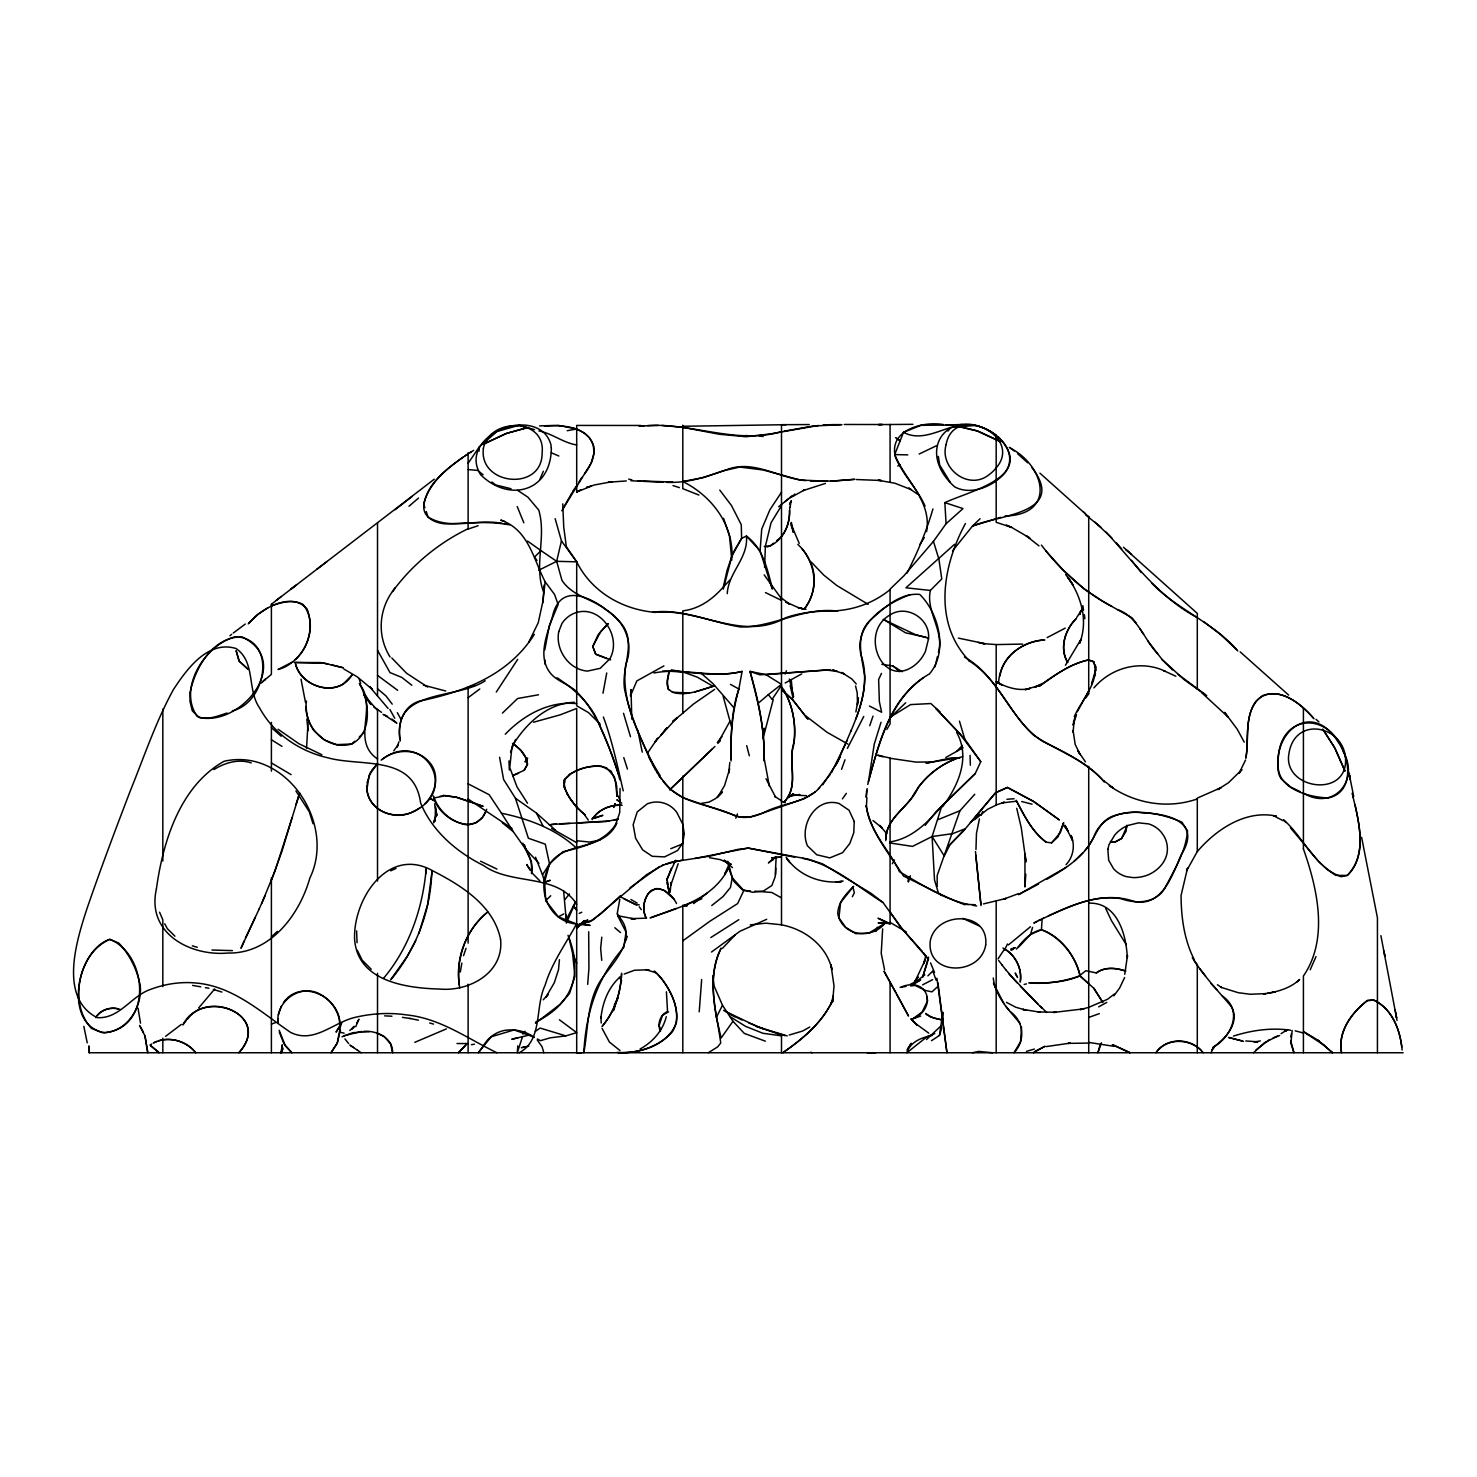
<?xml version="1.0" encoding="UTF-8"?>
<svg xmlns="http://www.w3.org/2000/svg" width="1477" height="1477" viewBox="0 0 1477 1477"><rect width="100%" height="100%" fill="white"/><g stroke="black" fill="none" stroke-linecap="round" stroke-linejoin="round"><path stroke-width="1.5" d="M937.175 886.366L937.193 875.455L959.939 810.744L974.765 794.257M975.965 849.515L976.463 833.471L979.436 818.886M631.768 719.096L631.048 689.537L630.457 695.889L636.827 680.934L663.912 665.905M775.702 874.55L775.776 868.051M764.126 760.489C764.864 730.026 758.55 700.246 750.002 671.407L765.917 674.638L830.683 669.764M543.056 602.561L544.071 585.095M543.351 591.335C533.677 564.897 546.712 537.074 538.754 510.082L527.861 497.121L517.652 490.382M588.677 931.729L588.935 968.229L587.68 984.365M764.588 567.279L765.381 546.213L771.086 522.692L781.499 505.669M566.393 923.088L566.559 919.008M699.212 1011.782L701.667 979.546M531.646 873.258C533.345 863.14 528.563 853.595 523.818 844.973M559.432 959.699L558.509 969.706L554.318 982.703L545.788 997.363L548.115 994.409L543.204 999.8M1020.33 981.559C1022.195 968.173 1014.994 954.234 1002.975 948.031M667.512 1010.988L666.422 991.787M866.224 797.358L867.147 788.607M614.34 1008.939L614.543 1004.434L617.811 998.563M435.143 821.323L435.457 806.682L436.878 815.544L434.607 803.839M763.775 760.673C765.474 730.118 757.553 700.56 750.002 671.407L759.843 674.823L827.951 669.856M946.074 523.707L944.855 502.623L963.022 508.586L946.074 523.707L933.446 541.376L938.892 559.118L941.772 578.929L930.362 590.449C925.654 611.792 944.56 631.048 938.43 652.428M866.279 797.008L866.63 790.398M866.408 806.811L866.907 797.635M653.979 672.995C683.076 667.198 713.096 678.885 742.1 671.426L738.869 689.002C732.334 711.785 730.247 735.749 731.078 759.381M616.998 796.232L615.374 780.761L611.127 771.16L601.471 766.249C588.068 765.584 572.688 769.166 564.122 780.207C563.66 794.22 574.793 805.87 584.67 814.418M1025.795 874.255L1024.946 887.012L1024.964 853.651L1026.017 861.811L1021.309 827.969L1016.73 808.307M1018.281 947.514L1030.577 934.406L1041.433 929.753L1042.079 919.691M479.046 451.113L479.342 446.829L497.047 431.506L519.184 425.228L534.526 429.659M1095.768 670.872L1095.842 669.764M517.799 1045.845L517.319 1052.75L522.415 1036.928M772.194 589.138L760.101 550.792L761.726 529.098L769.942 509.694L781.499 492.247M564.417 782.976L565.063 779.228M307.991 722.899L306.533 748.433M1020.201 982.039C1022.435 969.041 1015.844 955.619 1004.6 948.936M1245.979 757.572C1249.32 736.765 1242.822 709.865 1262.466 695.667C1282.645 688.134 1300.849 704.289 1313.496 718.21M1073.114 732.426L1074.056 721.053L1073.114 725.133L1076.511 714.739M431.819 870.987C430.841 910.404 416.385 948.825 391.294 979.214M306.477 701.04C302.176 725.89 326.417 751.313 351.655 744.02C372.795 733.312 369.656 701.353 359.354 683.519M613.453 1010.803L617.626 997.344M621.614 973.195C620.802 992.027 614.949 1011.117 602.745 1025.74M564.565 781.425L564.048 786.927C568.811 797.488 575.458 807.808 585.058 814.676M670.133 892.274L671.056 882.434L670.706 885.517L678.183 863.694M728.77 773.228L729.804 762.446M340.449 1029.857L337.347 1042.854L331.014 1052.75L337.181 1043.334L340.929 1024.207L336.054 1032.128L341.722 1023.026M601.785 937.138L600.659 948.419L601.73 960.364M431.893 872.778L427.628 904.607L418.914 933.316M485.213 680.768C456.024 700.19 390.907 687.931 400.322 740.974M504.728 521.455L500.758 520.107C528.748 529.689 533.289 559.081 545.179 581.846L542.724 602.21L538.237 622.74L528.858 641.978M566.393 921.833L563.623 890.834M763.111 736.949L764.181 728.235M790.158 507.202L790.767 502.623M1126.84 825.274L1126.083 831.274L1121.578 838.493L1114.84 842.112L1111.646 842.001M277.898 1022.121C276.384 1001.148 299.609 984.162 318.847 993.523A38.328 38.328 0 0 1 339.23 1019.056L339.821 1024.835M931.507 1040.676L939.446 1035.469L942.88 1012.317L942.917 1022.139M1245.868 758.236C1249.21 739.497 1244.317 718.376 1255.579 701.667C1274.005 682.06 1301.108 702.886 1313.995 718.782M882.655 928.848L881.215 953.385L884.594 969.891M531.572 873.627L531.443 861.977L522.84 843.182M602.985 693.248L606.733 672.977M460.326 972.032L461.839 963.096M869.215 776.81L874.236 744.186L881.03 722.308M885.757 840.542C885.351 816.855 909.924 807.254 918.159 787.555C928.904 772.656 944.966 761.652 962.579 756.63M1292.172 1030.466L1290.898 1043.353L1293.963 1052.75L1290.676 1040.62M855.885 711.932L858.377 697.864L857.472 704.677L857.214 692.842L855.571 685.974M1126.988 826.252L1121.578 838.493L1114.84 842.112L1110.409 841.465M907.986 881.289L908.724 877.116M617.109 914.263L619.805 899.364M1124.754 974.285L1127.486 955.527L1127.283 957.908C1126.453 934.941 1117.387 902.004 1088.715 903.167M1290.824 1036.946L1291.433 1033.642M728.124 862.365L732.241 877.781L730.45 887.511L723.047 896.539L711.748 905.53M867.774 784.453C878.612 743.688 889.745 696.221 929.458 673.918C948.474 651.745 938.984 613.14 919.728 594.419C899.696 592.462 883.209 608.782 869.399 620.968C854.592 636.421 862.143 657.8 864.71 676.244C865.024 695.445 858.211 713.705 850.9 731.17M885.849 839.158C886.089 820.51 902.835 810.578 912.343 796.805C922.146 779.081 938.264 765.381 957.151 758.144M377.521 759.012C350.437 740.42 378.001 707.815 359.926 684.553M998.563 683.112C999.578 658.89 1021.327 640.575 1044.83 640.003M723.287 589.101L731.983 555.924L741.62 538.348L741.269 524.723L731.521 505.596L719.779 490.106M668.896 671.98L667.179 680.399L668.213 689.076L669.653 690.147M727.256 593.625C728.272 572.614 748.691 557.734 746.402 536.059L741.62 538.348L733.054 552.749L727.035 570.51L723.342 587.015C712.726 599.164 699.267 608.967 682.799 610.85L682.799 713.206L672.681 721.514L677.02 717.73L655.197 741.62L657.763 738.168L647.812 752.605M965.404 523.56C942.455 566.042 932.522 623.202 969.817 661.382M928.479 957.225L922.663 977.128M366.998 783.124L370.745 771.677M657.043 772.416C641.11 738.906 620.118 702.904 625.805 664.484C634.095 643.917 624.993 621.115 606.253 610.001C591.963 598.462 572.522 596.56 561.925 580.258L556.663 561.315L561.445 540.914L555.149 518.685M1080.666 610.703L1079.761 614.543L1082.013 608.616M934.996 666.81L937.452 656.545M868.218 781.813C879.11 743.836 889.283 701.741 923.494 677.666M1095.14 674.527L1095.454 673.327M941.569 895.597L938.357 892.791L934.516 880.034L932.098 836.536L941.791 806.091L975.226 773.579L980.765 761.689L959.478 733.367L936.012 708.665M925.784 955.804L923.697 963.632L925.267 959.847M278.285 1014.976L281.221 1006.299M1000.003 675.912C1002.975 654.736 1023.801 641.775 1043.741 639.984M616.666 823.354C603.336 853.614 556.201 839.047 546.785 871.098C537.517 893.788 551.013 921.98 576.695 924.011L558.361 916.866L545.715 900.656L544.644 881.658L549.518 863.842L545.29 844.161L528.378 838.234L515.436 798.245L503.583 779.468L499.595 757.258M1030.577 934.406L1032.534 927.39M729.656 768.797L724.561 785.561L717.453 797.525L722.493 791.986L715.496 798.651L709.052 802.103L701.187 803.396M1092.186 682.669L1092.518 681.525M292.151 817.501L275.073 870.913L261.669 903.499M763.074 738.352L773.21 699.673M932.947 508.937C926.467 531.092 917.475 552.62 906.97 573.131M908.466 882.027L910.349 875.769M939.446 1035.469L941.754 1027.9M1073.428 722.327L1075.422 715.828M299.148 794.552L281.885 851.472L271.399 880.163M295.935 804.707L299.683 793.038M433.666 822.781L436.158 815.009M1245.554 759.99L1239.037 773.339L1241.954 769.572L1228.532 782.681L1217.842 789.549L1221.165 787.592L1197.293 798.115L1197.293 851.564L1186.529 870.895L1187.508 868.181L1181.065 895.468C1181.194 917.254 1184.111 939.427 1194.007 959.127M922.774 976.814L927.094 963.502A101.858 101.858 0 0 0 928.516 957.558M669.247 670.872L667.032 684.146L668.213 689.076L672.497 692.251C686.103 696.424 700.024 690.202 713.003 686.38M666.275 1016.693C662.841 1030.706 652.557 1042.208 640.058 1049.021M355.717 1026.7L358.929 1019.167L356.788 1023.192M855.755 719.188C863.842 698.75 868.273 676.004 860.925 654.643C854.02 623.94 885.794 603.687 910.367 594.548M463.538 955.693L466.03 948.345M615.152 826.012L619.712 812.608L620.063 788.441M869.731 725.687L873.018 716.123M398.938 741.786L397.128 747.085L398.181 744.722L393.768 750.796M433.869 821.914L436.158 815.396M666.736 879.904L675.414 860.611M841.558 769.351L845.01 759.787M875.935 931.507L877.449 927.353M1091.54 684.239L1095.897 668.73L1093.682 661.788L1088.715 659.979M1099.996 1045.218L1097.909 1052.75L1101.417 1042.799M613.638 807.328L615.004 803.71M625.491 941.144L627.282 936.363M667.069 879.461L671.278 868.273M1092.758 680.491L1093.109 679.568M1094.383 676.558L1094.789 675.487M281.055 1052.75L282.642 1049.132L281.055 1052.75L282.107 1045.365L282.587 1048.965L282.033 1045.162M735.768 818.184L737.448 813.938M926.596 531.609C931.95 500.851 905.253 480.579 894.711 454.584L903.518 432.299L920.928 425.321L959.145 424.933M510.488 752.088L515.547 739.515M785.118 674.047L786.447 670.78M911.087 1043.501L907.653 1049.095M851.343 730.1L837.681 761.707L822.781 784.804M791.007 501.035L789.586 504.432L791.377 500.777M863.75 716.474L847.41 748.359M613.601 807.476L615.189 803.728M1074.314 716.53C1081.699 699.84 1100.439 681.008 1093.682 661.788L1088.567 659.924C1070.013 663.745 1054.541 675.487 1039.365 686.159C1054.449 675.266 1070.087 663.985 1088.567 659.924M539.843 479.49L543.351 471.255M240.954 948.345L259.177 908.909M1211.085 1052.75L1212.506 1049.464M265.103 895.671L258.863 909.61M486.69 809.285C477.145 838.548 438.687 819.495 433.555 796.768M846.893 740.956L831.459 772.785M241.249 947.569L244.167 940.96M245.44 938.061L255.263 917.383M1310.191 969.761L1315.989 956.634M567.076 921.445L574.941 903.702M925.137 960.032L914.466 982.63L918.103 976.851L912.675 984.254M911.291 1043.334L906.97 1050.018M728.456 865.707L724.709 873.959L728.512 868.107C713.336 898.736 680.288 907.007 650.988 917.605M832.991 999.763L830.812 1004.545L833.36 995.83L832.622 1001.812L834.025 985.916L830.905 964.555L832.013 969.651C826.566 945.668 804.91 929.181 781.499 924.86L781.499 424.693L809.211 424.564M729.989 721.182L720.222 738.777M981.079 815.249L982.796 811.501M881.492 673.401L878.63 679.512L879.35 701.575L881.621 712.246L869.436 706.043M732.241 877.781L743.799 890.52L737.669 903.536L709.846 921.279L682.799 940.849M1004.674 949.859L1007.462 943.988M1124.606 977.516L1119.603 988.095L1113.861 995.83M571.95 492.82L563.328 508.033M721.127 948.123C705.711 977.959 716.659 1012.207 720.739 1043.002L717.619 1046.898L708.277 1052.75M415.72 940.554L407.19 956.376L390.611 979.768M722.475 1005.246L732.98 1021.272L721.108 1038.054L716.419 1017.284L722.475 1005.246L714.259 986.359L712.653 975.965M852.358 896.724L854.371 892.736L852.82 887.105M512.851 775.517L524.132 770.311L527.474 764.384C526.92 755.227 519.756 748.174 512.501 743.393M576.695 923.642C565.746 944.006 551.715 962.967 545.05 985.399C534.656 1007.019 543.241 1039.974 519.202 1052.75M720.85 948.954C710.566 970.02 712.431 994.796 716.419 1017.284M804.725 608.616C815.064 594.252 817.796 575.328 809.045 559.451A52.23 52.23 0 0 0 797.857 544.367M575.698 901.653L566.78 918.639L565.968 914.965M805.002 608.007C818.535 590.338 815.987 565.156 801.937 548.613M835.022 766.508L840.265 756.87M942.511 806.811C958.167 785.856 970.832 757.609 956.616 732.352M673.807 863.583L675.635 860.26M524.132 770.311L527.474 764.384L526.31 758.643L520.938 750.482L514.218 744.426M486.228 810.688L482.333 817.538L475.76 822.984L468.117 825.034C452.147 823.04 438.318 811.15 433.407 795.918M1088.715 690.867L1077.195 711.859M886.883 729.38L890.077 723.878L890.077 589.12L903.906 575.808L933.446 541.376M468.117 463.298L479.342 446.829M998.009 958.905L1004.858 948.622M561.795 510.784L591.169 463.076L593.957 453.107L593.385 445.352L589.674 437.912L584.486 433.112L576.695 428.995L558.177 425.321L539.567 425.893M892.311 863.731L894.527 860.076M525.35 761.837L527.603 758.199M1080.647 611.46L1076.825 617.312M517.652 659.425L496.29 692.03M544.644 881.658L542.502 874.864L549.518 863.842L562.922 851.712C582.75 847.059 605.607 841.705 616.666 822.874M466.344 1044.719L458.442 1052.75L465.347 1045.273M579.021 481.908L581.92 477.403M919.691 544.736L924.344 537.517M781.499 685.31L772.065 699.452L768.372 694.596L781.499 684.331L765.917 674.638M1065.452 665.278L1080.979 639.393L1079.595 643.326C1088.438 620.765 1081.293 596.468 1067.926 577.415L1072.948 584.726L1065.619 574.442M593.015 818.369C598.868 809.101 610.426 804.965 621.042 805.094M592.166 819.606C598.13 809.562 610.758 804.374 622.149 805.334M1066.043 864.673C1073.373 856.937 1075.274 845.287 1071.157 835.502L1072.468 840.487L1064.88 825.181L1068.388 831.514L1062.572 824.166M584.597 473.803C591.446 464.83 597.594 452.184 591.668 441.217C582.252 425.524 560.743 425.062 544.533 426.059M842.407 798.909L846.358 793.352M214.7 989.018L198.656 1007.96M925.193 825.348L935.661 812.147L975.226 773.579M830.222 774.52L818.295 788.903M1016.453 949.083C1022.859 940.757 1030.595 931.839 1041.433 929.753C1060.541 936.049 1075.791 956.191 1079.964 975.411L1085.835 970.703L1096.322 972.937C1104.187 967.195 1115.061 967.435 1123.905 970.684M525.073 761.689L527.455 758.403M572.707 491.25L576.695 485.748M1085.853 697.772L1088.715 693.858M183.203 1024.429C201.795 987.319 274.02 1013.868 238.812 1052.75C271.602 1017.616 210.122 988.611 187.505 1019.167M352.135 674.786C338.879 698.03 300.57 687.876 295.345 663.395M522.84 1034.103L525 1031.241M95.636 1017.616C100.288 1010.102 109.796 1006.686 118.271 1008.846M371.798 770.108L377.521 763.609L369.232 775.056L366.979 789.069C369.25 815.046 402.039 821.969 420.114 807.679M351.914 675.192L342.886 684.313A28.451 28.451 0 0 1 326.491 688.097C312.829 686.897 299.72 677.998 295.695 664.521M534.342 634.371C508.254 675.395 464.498 691.734 419.228 701.187C402.519 706.468 397.885 724.099 399.861 739.534M947.957 431.099L950.763 427.462L974.802 425.487C995.11 428.976 1019.776 450.725 1005.394 472.326C994.039 486.118 971.404 495.958 954.659 486.856C912.601 449.193 951.243 402.446 996.181 435.18L996.181 522.304L1011.413 527.289L1029.82 538.016L1026.109 535.763L1038.996 545.881M1214.592 1046.565L1212.1 1049.685L1213.983 1047.507M717.305 742.433L721.902 736.672M601.951 1026.533C609.816 1016.822 616.167 1005.671 618.826 993.375A98.867 98.867 0 0 0 621.54 973.934M952.536 550.884L972.512 526.034L980.063 518.741M351.969 1028.971L354.092 1026.349M565.174 899.216L569.494 893.936M970.684 822.431L995.627 792.669L1007.406 787.444L1033.198 801.162L1059.175 819.809M425.173 803.525C435.678 793.001 440.238 774.428 429.549 762.39A29.669 29.669 0 0 0 416.274 753.252C404.366 749.337 390.74 752.051 381.158 760.138M995.627 792.669L962.856 831.699L947.717 846.635M1051.606 842.85L1060.375 832.511L1063.68 822.652L1057.957 836.924L1051.606 842.85L1046.178 842.185C1032.035 831.773 1024.17 815.489 1016.231 800.294M661.031 734.844L666.995 727.81L664.188 731.115M772.729 860.076L775.683 856.605M792.909 496.198L794.811 494.001M1253.548 1052.75L1264.33 1042.817L1277.55 1036.116M283.381 1002.698C300.089 978.753 337.162 995.184 339.839 1021.456M1076.068 618.715C1065.009 629.793 1059.249 648.274 1067.742 662.508M248.21 623.885L252.825 618.992M248.893 623.091L257.81 614.414L268.057 607.675M1197.293 851.564C1216.291 829.28 1245.849 809.507 1276.368 816.135L1273.543 815.729L1282.959 820.621M570.454 774.059L564.122 780.207M1008.422 944.929L1030.429 926.762M941.791 806.091C928.054 822.061 911.937 838.696 890.077 841.872M1085.078 850.327C1095.288 839.416 1097.799 821.101 1113.695 815.821C1135.758 808.621 1161.051 813.199 1181.895 822.135L1187.49 830.72C1186.068 851.472 1174.178 869.916 1164.928 888.102C1155.826 903.444 1136.293 904.109 1121.117 898.736C1093.478 893.843 1067.243 907.727 1042.707 918.602M383.614 978.236C409.221 947.754 422.847 908.097 426.17 868.679L425.745 873.701L425.69 869.584M723.342 587.015L730.1 579.796M353.945 1026.533L351.858 1028.767L354.314 1026.626M717.84 743.411L720.481 740.623M722.382 948.4L735.066 935.052M956.598 751.479L962.321 745.423M1076.419 618.328C1065.323 629.239 1058.954 648.015 1067.576 662.194M714.886 746.476L670.078 789.457M853.115 886.957L840.579 902.595L838.936 917.937L845.712 927.334L855.811 933.686L869.03 933.076L885.24 923.014M576.695 928.368L584.375 920.485L576.695 927.704L587.698 919.949L576.695 925.894L585.261 923.162M979.269 814.252L971.626 821.194M608.413 623.719L600.733 631.473L592.775 646.501L595.674 654.163L606.881 658.52M712.431 748.894L669.616 789.937M853.614 886.348C846.007 893.862 837.902 902.521 837.773 913.857C842.628 936.326 871.208 939.907 885.018 923.291M655.216 612.364C622.389 609.613 591.575 591.926 576.695 561.832L556.663 561.315L541.007 550.644L534.563 556.977L537.019 560.448M97.076 1015.696C102.467 1008.902 111.994 1006.779 120.062 1009.4M927.888 975.854L933.15 970.721M545.715 900.656L550.755 895.745M1074.37 860.999L1082.918 852.672M576.436 1052.75L581.79 1052.75M486.782 912.749C465.957 930.141 455.23 958.315 459.329 985.159M262.906 681.525L265.306 679.217L261.226 683.131M295.289 659.499C309.191 647.221 313.752 625.953 307.031 608.893C292.852 592.739 266.857 605.884 254.007 617.811M502.438 713.096L517.633 698.492L538.514 694.781M890.077 717.711L905.678 702.794M1255.912 1050.018L1269.537 1039.531M181.32 1024.41L165.59 1036.337M354.775 741.196L351.821 744.002L336.571 744.63L324.386 739.995L313.863 730.543A43.756 43.756 0 0 1 306.164 706.523M359.225 737.005L363.656 732.795M954.548 544.33L905.936 587.791L930.362 590.449M926.485 1039.55L941.274 1025.647M819.717 787.647C806.184 802.565 784.73 802.786 767.394 810.873C757.332 815.932 745.663 819.809 734.549 815.692C710.714 803.673 679.955 804.651 663.007 781.075M936.972 987.227L931.969 991.879L925.507 990.476L915.149 985.436L910.589 985.953M271.399 936.898L277.381 931.359M1093.922 687.894C1111.147 667.567 1140.576 659.554 1165.039 671.186L1163.728 670.687L1175.84 676.244M970.315 822.375L975.374 817.723M1286.929 1029.838L1285.784 1030.872L1287.335 1029.709M1296.714 982.076L1299.649 979.509C1289.901 988.611 1276.479 992.119 1263.592 993.929L1265.992 993.615L1250.225 994.261L1238.206 992.692L1220.611 987.19L1221.608 987.559L1217.436 984.753M487.798 911.974C465.477 929.753 454.953 960.032 459.753 987.947M620.414 895.69L601.379 913.395L589.397 922.036L583.046 923.033M619.823 977.202C608.229 987.467 602.45 1003.012 600.899 1018.188L600.899 1016.859L601.25 1023.063M264.568 680.103L271.399 674.38L271.399 604.038M505.263 734.217C523.652 715.053 549.389 700.615 576.695 703.68M914.946 982.537L924.787 974.838M772.766 859.134L768.391 862.937L772.877 859.614M1213.337 1047.119C1225.615 1038.516 1240.255 1022.582 1231.504 1006.797C1217.99 990.735 1203.33 975.595 1192.29 957.613M682.799 713.188L693.193 704.252L714.646 689.353M1212.839 1047.47C1231.356 1037.445 1243.579 1010.397 1222.365 996.052M409 506.242L418.545 498.044M758.68 702.886L768.372 694.596M789.955 497.601L792.466 495.478M349.809 1030.429L352.08 1028.509M434.256 479.194L290.969 589.138L296.729 584.615M974.543 819.772L987.485 809.359L996.181 805.094L996.181 644.581L985.824 643.824L958.37 638.119M412.194 496.42L395.134 509.713M778.73 506.703L791.266 496.549M535.431 1023.284L559.82 1004.508L569.513 993.559L574.885 976.297L572.596 953.293L568.663 936.676M785.173 682.983L801.753 673.881M271.399 604.259L294.145 586.664M630.07 887.732L659.554 866.556M229.932 635.719L231.594 634.371M773.542 543.204L770.366 545.788L764.292 546.527M776.736 540.637C787.186 533.4 790.361 519.332 789.66 507.257M711.526 952.019L739.866 931.322L766.711 919.285M245.256 624.051L233.218 633.079M607.933 623.516L598.019 634.981L592.775 646.501L595.674 654.163L610.666 659.887M784.915 501.682L788.7 498.672M327.008 561.518L316.743 569.365M693.599 903.555L707.077 893.216M1114.286 994.095L1107.565 999.264L1088.715 1007.351L1080.259 1009.622L1083.952 1008.828L1053.544 1012.447L1056.313 1012.262L1038.073 1011.948L1039.9 1012.151L1022.822 1009.4L1026.552 1010.36L1015.807 1007.259L1006.465 1002.366M276.347 600.29L281.313 596.505M787.352 798.263L793.518 793.647L788.423 797.211L793.851 794.755L788.072 796.343L799.795 794.552L793.795 795.124L806.387 795.678M468.117 697.679L479.803 688.984M914.171 1017.801L922.128 1012.04L927.574 1000.834L926.744 996.68M932.615 979.676L922.608 984.845M471.274 451.74C451.63 464.904 429.992 479.803 423.622 503.952L424.914 507.719M890.077 589.581C874.79 602.21 855.7 609.429 835.982 610.795M462.929 457.205C446.146 469.446 425.874 484.271 423.733 506.611C423.567 518.409 436.694 523.726 446.792 523.91C467.729 523.209 488.869 520.827 509.602 524.889M535.339 1031.389L540.102 1028.066L565.82 1035.875L576.695 1032.645L559.395 1019.776M1014.237 948.123L1011.062 950.302L1015.271 947.606L1010.766 949.046M1096.322 972.937C1104.611 966.438 1116.372 968.081 1125.843 970.943M292.557 661.936L277.971 669.543M1281.076 1033.678L1286.504 1030.207M465.237 455.673L468.117 453.808M382.118 759.455C422.108 728.567 460.566 789.18 414.132 811.058C394.617 822.781 365.077 808.971 366.776 785.099M1065.194 628.15L1047.119 637.621M535.708 1022.01C572.854 1003.917 583.47 973.38 567.999 935.347M1066.394 867.221L1018.465 894.637L1038.534 884.114M710.843 937.544L738.814 919.691M667.216 1011.653C659.961 1015.013 656.951 1024.299 660.533 1031.371M1284.75 1031.371L1287.575 1029.58L1285.913 1030.632M469.963 452.664L473.674 450.356M890.077 717.25L910.626 704.584L930.861 703.55L940.092 711.951M815.433 791.783L804.337 798.595L761.153 813.587L750.279 816.966L739.682 816.929L682.799 797.709L670.632 789.401L659.13 776.127M915.149 983.331L920.669 979.953L910.552 984.107M150.026 1044.996L151.651 1044.017M663.635 864.654L646.409 874.79L592.462 920.374L582.603 922.645M963.152 747.731L945.797 757.498M580.793 489.681L576.695 491.989L594.086 485.01L612.069 481.705L608.284 482.222L626.303 480.948M809.802 1027.013L802.602 1031.038L789.198 1035.045M1046.935 879.221C1065.397 868.771 1084.69 856.549 1093.903 836.684C1101.067 816.799 1123.48 809.987 1142.718 812.867C1168.196 813.624 1202.13 821.932 1181.286 854.574C1172.609 874.495 1162.362 907.136 1134.318 901.505C1105.073 891.074 1074.924 903.536 1048.319 915.851M468.117 528.711C438.318 543.111 412.157 564.842 392.55 591.52L395.079 588.049C378.758 607.73 376.506 635.276 390.076 656.988M790.472 497.657L804.762 489.792L803.285 490.53L825.44 483.404M1098.685 1006.852L1106.79 1002.403M483.274 444.3L505.799 433.647L525.83 427.887M213.888 769.609C224.799 762.704 238.572 758.643 251.219 762.907M558.361 916.866L563.771 913.894M668.564 1011.93L662.527 1015.197L659.093 1025.518L660.681 1029.58M153.276 1043.039L156.839 1041.488M1033.974 922.959L1037.112 921.297M341.981 1036.817L352.874 1032.681L369.232 1031.684M1042.319 683.463L1034.657 687.433L1039.217 685.365L1025.241 689.722L1030.244 688.356C1018.65 691.531 1006.465 687.285 996.181 681.894L1001.96 684.996L996.181 681.672M1034.14 922.94L1041.027 919.433M936.695 445.629L919.156 454.03M932.098 836.536L944.246 855.94L949.84 844.992L964.998 828.855L952.665 833.656L932.098 836.536L912.546 846.395L890.077 842.998M232.369 710.806C266.728 702.96 277.491 638.433 235.305 636.735C205.063 644.692 177.517 688.337 197.179 716.382C206.983 720.813 217.581 716.013 227.089 713.04M538.717 570.27L556.663 561.315M897.721 466.03L900.342 464.72M944.855 502.623C970.481 490.622 1037.186 476.462 998.267 437.007M414.797 1042.337L446.423 1028.878M1038.7 920.448L1043.501 918.214M484.77 443.469L506.611 433.352L528.563 427.481M579.206 913.414L581.79 912.232M624.199 974.063L634.556 970.223L649.049 969.78M390.722 870.821L396.002 868.439M996.181 792.466L1007.406 787.444L1034.362 801.974L1059.267 819.901M650.102 917.955L676.244 908.447M278.728 669.339C304.502 661.991 320.564 625.842 302.822 604.259C292.815 599.127 281.35 602.321 271.399 605.921M1273.192 1037.814L1279.636 1035.525M767.025 546.988C782.016 542.317 790.213 525.443 789.383 510.599M512.648 775.683L518.501 773.228M153.793 1042.707C167.806 1035.709 186.25 1040.454 195.721 1052.75C187.376 1041.876 171.886 1036.799 158.759 1040.805M670.816 848.684L682.799 843.792M938.264 819.569L959.939 810.744M934.793 1033.568L927.094 1036.669L906.878 1052.75C910.312 1041.636 921.999 1037.334 932.412 1035.451M1018.779 893.511L1004.175 898.976L1006.132 898.441L983.479 903.906M920.651 1016.047L912.564 1018.945M344.141 1035.691L361.699 1031.426M701.87 898.81L682.799 906.029L687.008 906.01M543.241 882.895L550.201 880.292L545.271 881.898M661.567 865.799L671.629 862.033L709.865 856.143L738.02 849.349L748.654 848.13L808.344 859.171L822.449 863.842L871.153 893.4L883.043 902.539L900.121 926.301L928.331 959.275M972.734 525.96C999.523 514.642 1067.188 513.534 1031.888 467.526M595.065 818.129L602.893 815.304L591.926 818.609M1088.715 1017.45L1099.313 1013.628M900.121 987.485C928.941 974.709 938.375 1010.028 911.161 1019.333M271.399 1024.096L275.571 1022.619M996.181 805.002L1004.36 802.196L1001.904 802.916L1015.862 801.291M714.517 685.863L695.021 691.864M1024.152 984.476L1026.46 983.867M478.105 525.72L468.117 529.061L468.117 452.774M742.1 671.426C716.382 677.703 689.02 671.112 662.601 671.038M950.763 427.462C935.587 432.096 918.989 440.848 903.518 432.299M434.22 797.931L443.709 796.066L439.961 796.288M1233.461 1036.079C1251.813 1030.226 1271.494 1027.457 1290.658 1030.244M591.188 485.951L586.535 487.447L588.271 486.912M972.512 526.034L1000.649 517.319M1034.398 1049.076L1026.497 1051.366M474.892 685.291L468.117 687.156L468.117 943.138M569.236 774.52C580.424 768.151 593.736 763.461 606.549 767.837L614.284 776.644L616.721 786.17L616.98 796.269M528.821 1046.03L522.286 1047.451M518.002 1037.722L511.799 1039.273L530.575 1034.712M1197.293 798.928C1167.587 809.322 1134.834 803.617 1109.356 785.69L1113.16 787.924L1103.984 780.853M665.776 864.137L682.799 859.965M926.984 763.037L951.613 757.849L959.718 758.163M926.024 763.092L959.275 757.59M784.121 431.155L813.088 426.004L841.964 424.674M533.529 722.235L560.245 714.831L576.695 708.443L576.695 1052.75M972.438 1052.75L978.623 1051.421L992.636 1052.75M1260.379 1040.934L1254.084 1042.005L1257.924 1041.82L1245.794 1040.953M614.358 819.901L618.198 819.126M617.608 819.255L606.105 821.563L559.746 823.797M1046.214 1046.584L1070.271 1043.113L1068.037 1043.39L1088.715 1043.076M599.939 840.099L589.84 842.075L576.695 840.727M567.242 430.712L576.695 428.995M1272.325 992.415L1275.297 991.879L1267.524 993.264M867.202 1052.75L875.861 1052.732M781.499 431.653C736.617 444.743 692.639 422.828 647.572 425.579M1005.098 515.99C1056.295 514.956 1045.458 466.344 1010.286 448.066M471.403 1044.682L474.412 1044.202M646.575 918.14L630.845 918.657L635.147 919.026L619.288 916.017M843.145 881.012L835.613 882.157L841.835 881.529C820.972 884.169 799.094 875.695 786.798 858.322L788.829 861.331M574.498 702.313C547.173 703.089 525.24 724.228 512.002 746.531L509.768 767.523L516.987 786.835L527.492 803.248M694.984 858.414L747.953 848.093L794.774 857.177M565.82 1035.875L550.256 1037.814L540.49 1040.676L537.388 1038.959M901.45 987.024L906.01 986.488M854.869 479.287L833.157 481.077L810.522 480.985M854.26 479.379L830.923 481.151M609.336 820.917L576.695 823.021M549.241 824.831L556.22 824.074M750.224 924.879L765.824 923.18L781.499 924.787M818.553 425.468L770.255 433.924L746.051 436.749L719.225 434.238L682.799 427.333L662.102 425.468M689.482 692.971L672.497 692.251M781.499 856.992L771.603 857.879L781.499 857.066M1022.564 644.083L996.181 644.581M1006.908 799.297L1014.127 798.725M551.401 824.443L569.919 823.428M682.799 426.281L786.152 424.693M884.095 922.405L878.132 922.848L890.077 923.55L878.04 918.232L890.077 924.122L890.077 758.07L877.596 755.172L883.08 756.833M653.019 612.124C683.353 608.579 711.471 622.482 740.66 627.005C773.782 627.153 803.931 606.678 837.681 611.127M639.006 426.133L644.12 425.782M672.773 482.056L638.175 480.856M641.904 425.93L658.244 425.413M856.402 479.527L881.418 480.505L878.113 480.247L895.025 483.274L911.051 489.57L908.761 488.056L917.586 494.241M740.808 435.844L747.104 435.567M931.507 762.003L915.851 762.077L890.077 758.273M882.489 424.49L878.409 424.601L912.915 424.324M832.64 424.637L823.169 424.914M666.422 482.333C687.156 483.311 706.615 476.776 725.835 470.018C753.067 458.775 778.804 478.308 805.593 480.597M833.01 424.619L841.078 424.619M962.136 424.508L945.963 424.988L958.868 425.21M232.443 950.616L211.986 950.025M654.551 612.401C699.156 607.675 742.525 642.107 785.782 617.7C801.863 612.106 819.107 610.61 836.037 611.238M739.571 436.177L748.784 435.992M827.434 481.244L800.017 480.025L763.203 469.981L739.792 467.064L723.065 470.831L703.2 477.625L682.799 481.52C710.935 495.533 732.832 523.467 731.983 555.924M844.29 424.471L881.824 424.527M89.118 1052.75L1403.15 1052.75M457.021 1043.519L468.117 1043.556M618.734 1052.658C638.378 1053.452 659.13 1046.639 672.404 1031.74C682.946 1014.385 672.312 993.079 661.511 978.439A78.521 78.521 0 0 0 654.219 970.98M640.649 425.468L576.695 425.431L576.695 492.413M663.358 482.296L643.252 481.336M894.711 454.584L907.801 454.879M617.054 1052.399C639.504 1053.969 667.899 1045.476 676.411 1022.675C678.515 1003.898 668.804 985.584 655.917 972.549M687.008 905.438L682.799 905.29L682.799 1052.75M391.94 1016.213L384.666 1015.862M966.235 904.386L975.337 904.736M943.194 424.545C922.719 420.945 887.843 430.305 895.616 457.408C902.909 475.04 917.383 488.555 925.064 506.131M641.276 481.262L631.011 480.745M743.799 890.52L750.445 890.908M754.876 891.148L771.88 892.496L781.499 897.905M363.896 1031.352C376.746 1030.392 393.122 1037.925 392.568 1052.75L390.648 1043.962L384.186 1036.54L377.521 1033.365M294.385 662.453L324.442 663.247L342.572 667.586M468.117 469.557L477.754 470.425L483.09 474.763M639.283 904.903L635.332 904.533L621.078 897.074M902.262 671.721L892.957 666.035L881.787 664.299M578.929 924.251L590.154 925.414L581.181 923.845M295.548 662.508L320.767 662.564L327.894 664.041M1088.715 1042.411L1114.193 1046.362M410.384 1018.521L402.409 1017.358M444.946 795.771L456.651 797.229L475.816 803.691M504.155 523.67L508.07 524.187M781.499 1035.839L762.87 1033.272L745.59 1026.367L729.638 1016.361M759.16 435.955L763.184 436.509M824.978 669.764L837.256 671.5L832.677 669.912L844.696 674.14L841.668 672.46L851.86 678.977L856.254 683.999M443.358 795.328L455.636 797.1L483.145 806.165M1228.476 1037.5L1242.434 1040.971M955.434 425.838L978.272 431.266L1000.169 441.383M1021.715 801.531L1032.054 804.171M502.198 523.393C477.643 518.409 450.633 530.575 428.145 517.135L426.207 511.485M205.395 987.67L208.903 988.224M200.743 986.821L192.619 985.417M1228.993 1037.482L1243.468 1041.377M418.36 1020.182L409.664 1018.392M968.229 904.515C943.545 899.087 921.371 884.298 899.567 871.781C889.191 849.423 868.901 831.219 866.334 805.777M972.457 905.253L976.685 905.992M709.458 857.694L720.13 859.596L731.244 864.359L724.21 860.334L727.644 863.38M671.333 669.838L682.799 671.924L697.144 677.075L712.209 685.826M802.657 858.34C833.01 864.414 857.269 886.698 883.061 902.558M628.685 479.157L631.861 479.785M1028.712 982.925C1045.808 984.365 1063.994 981.466 1079.909 975.835L1093.755 988.205L1102.433 1001.683M645.8 969.577L655.751 972.715M1295.181 1030.817L1303.416 1033.032M942.511 1019.998L934.369 1018.262L926.079 1014.385M445.703 691.014L423.53 685.143M978.328 642.458L984.753 643.898L980.156 642.864M331.273 664.798L343.402 667.844M964.961 904.792C943.914 896.853 923.808 885.702 903.536 876.083C889.412 854.149 870.655 832.068 866.187 805.759M958.518 426.299L976.426 430.619L1000.797 441.881M340.227 1032.238L344.123 1033.18M511.024 488.739L495.57 484.918L492.007 482.019M806.036 609.373L798.226 607.582L785.727 601.933L789.567 604.204L781.499 598.019M468.117 783.825L489.164 794.718L501.46 813.218C528.803 818.886 555.998 828.966 576.695 848.315M926.042 637.252L905.604 632.839L884.058 619.749M943.305 1020.275L930.621 1017.081L925.765 1013.388M213.353 989.424L221.882 992.064M787.241 1035.894L758.126 1027.013L725.576 1011.431M576.695 444.965C563.143 442.805 552.343 433.518 538.902 430.915M1030.318 982.759C1046.454 983.479 1064.972 982.5 1079.909 975.835L1088.715 983.811M928.627 638.286L915.371 634.612L883.172 619.38M429.678 1022.989L433.555 1024.096M192.324 945.834L197.29 947.274M673.032 485.601L679.42 487.632M782.533 1035.377L755.91 1026.33M776.699 1033.088L784.97 1035.691M1092.555 661.419L1093.682 661.788M810.67 1052.233L812.239 1052.75M1303.416 793.149C1333.122 811.039 1359.578 780.964 1343.572 752.199C1329.023 709.846 1276.59 713.299 1278.196 763.794C1276.386 788.681 1308.382 797.192 1328.266 797.968C1354.206 792.521 1350.624 758.439 1337.996 741.805C1312.591 700.873 1274.337 730.081 1278.14 767.745A17.798 17.798 0 0 0 1281.501 779.228L1290.603 787.019A443.082 443.082 0 0 1 1300.369 791.746M781.499 801.42L785.284 802.731M534.286 1037.26L514.218 1029.912L491.158 1036.78L478.363 1052.75L483.921 1044.922A31.202 31.202 0 0 1 504.746 1030.355C514.827 1028.952 525.904 1030.983 533.954 1037.445M765.326 1041.174L744.297 1033.402L732.98 1021.272M496.881 1052.75C467.692 1038.645 440.331 1018.392 406.932 1014.957C389.651 1012.354 371.946 1013.388 354.96 1017.395C333.433 1022.379 313.77 1044.147 290.526 1032.349C261.152 1012.317 232.96 985.916 195.481 982.98C180.416 981.577 165.295 983.977 151.134 989.165C131.268 995.627 119.6 1019.222 97.076 1017.616C58.6 997.843 76.453 940.812 87.014 908.558C100.621 868.882 115.446 829.649 130.438 790.49C144.192 756.612 155.805 721.588 173.474 689.482C186.877 669.026 208.128 639.799 236.117 648.551C255.909 662.121 246.825 689.907 259.657 708.018C273.577 733.774 299.554 751.313 327.783 757.793C361.68 767.135 413.948 754.082 420.576 802.786C431.967 831.126 456.855 852.211 483.717 865.614C511.928 885.775 556.423 872.889 576.695 904.146M477.496 804.374L482.573 806.368M698.898 495.053L682.799 488.665L682.799 425.173M748.765 1022.896L763.831 1028.952M636.716 904.903L624.033 898.884M384.002 714.776L396.888 723.195M321.857 754.747L298.779 743.651L278.138 729.25M551.253 452.737L558.86 456.024M1041.433 929.753C1060.32 936.99 1075.496 955.877 1079.964 975.411M383.023 714.388L387.602 716.382M551.641 828.505L576.695 842.721M1113.086 1044.904L1130.163 1052.75L1112.31 1044.682M962.819 918.362L979.14 925.876M343.901 669.044L357.323 676.909L372.352 689.408L369.545 686.602L388.1 708.425M480.579 861.22L496.955 869.085M765.455 592.572L781.499 600.4M728.752 1013.536L742.026 1020.016M868.144 604.351L836.739 585.464L823.778 575.107L811.131 561.943M1117.591 609.595C1137.973 616.74 1143.9 639.283 1157.617 653.776M847.872 744.076L827.138 732.352L805.703 715.902M730.487 684.386L738.869 689.002C730.893 711.822 731.041 736.968 731.023 760.969M619.971 1050.516L609.447 1042.097L602.081 1028.417M1311.004 1036.429L1313.016 1037.537M1111.775 606.345C1083.786 591.926 1060.431 569.956 1041.396 545.105M630.956 899.511L637.159 903.093M723.638 1010.286L734.697 1016.748M890.077 922.387L906.361 931.95M427.647 687.045L406.47 673.161L391.811 658.003M291.08 774.631L271.399 762.944M928.775 1033.161L914.965 1023.099L917.309 1025.407L911.531 1019.518L914.411 1022.435M468.117 799.057L512.002 828.486M429.604 798.005L435.29 801.439M429.955 798.152L433.5 800.312M271.399 739.737L281.959 746.328M1307.182 1034.122L1309.12 1035.34M620.285 801.974L616.814 799.795L621.669 803.137M895.542 437.672L900.231 440.663M896.65 438.374L900.305 440.7M1206.691 695.612L1178.148 674.417M247.527 668.859L239.126 661.05L236.191 650.914M1152.06 583.507C1177.557 609.798 1213.872 622.722 1237.763 650.969M781.499 800.774L774.742 796.361L775.591 797.174L766.009 778.73M349.735 1044.977L353.594 1047.581M350.64 1045.568L357.656 1050.369M357.416 1050.184L361.145 1052.75M1204.789 694.485L1183.963 679.494L1162.048 659.481M373.81 706.966L381.528 712.339M248.007 669.155L239.145 661.087L236.191 650.951M1197.293 617.589C1159.482 597.631 1134.336 562.977 1106.125 532.163M397.682 690.331L377.521 675.395M515.436 798.245L536.465 813.088L555.555 830.24M527.529 541.062L541.007 550.644M1085.577 514.79L1101.159 527.492M1317.318 1039.845L1319.441 1041.377M1009.271 447.346L1014.274 450.965M1204.309 622.131L1220.334 634.316L1236.692 649.585M782.995 690.793L792.798 699.987L808.03 719.317M964.426 657.099C999.671 676.651 1009.548 719.982 1042.448 741.214C1064.566 752.144 1087.497 762.963 1104.205 781.684M411.843 685.273L401.855 677.463L390.002 672.57L377.521 650.305M1201.798 692.805L1227.812 716.77L1224.636 712.376L1237.191 729.121L1244.243 742.156M1332.476 1052.75L1318.167 1040.306L1303.416 1031.574L1324.057 1045.31L1332.476 1052.75L1330.962 1051.476M873.018 820.547L881.898 827.748L879.812 825.385L886.735 833.73M968.506 660.459C997.787 678.589 1008.994 712.486 1033.346 734.992C1056.757 750.925 1085.466 759.326 1104.168 781.831M892.957 666.035L899.807 671.647M502.272 822.707L513.294 831.699L525.572 849.053L538.939 863.27M391.94 719.077L396.316 722.641M1017.542 453.642L1027.715 462.818M614.801 927.741L620.525 932.559M377.521 688.744L386.014 695.981L392.217 704.141M1131.53 554.392L1125.954 549.61L1197.293 613.398L1197.293 689.187M1172.572 669.949L1162.473 659.979L1147.74 640.87M1094.549 521.769L1111.886 538.016M1046.178 842.185C1032.441 831.828 1024.484 816.227 1016.638 801.346M1288.664 695.113L1240.126 651.855M271.399 727.644L281.221 736.248M700.744 672.866L713.04 683.685L734.161 708.037M1088.715 516.821L1039.937 473.175M1322.764 1044.165L1324.537 1045.734M783.05 691.051L792.318 699.267L807.273 718.524M724.21 860.334L732.463 867.645M1316.025 719.336L1318.924 721.902M1123.48 547.265L1128.963 552.195M1046.658 1012.428L1040.288 1006.188M1083.379 511.762L1085.207 513.498M539.88 880.92L532.034 872.944M1020.33 986.23L1041.894 1008.182M1290.436 827.785L1318.758 861.608L1327.14 869.455L1335.706 875.344L1347.209 875.473C1367.979 854.463 1358.766 821.212 1352.747 795.715M1283.439 820.067L1285.95 822.523M600.216 724.136L588.492 712.597L576.695 705.766L576.695 561.832L566.337 546.601L563.716 526.957L562.774 503.86M174.932 936.196L167.363 928.682L164.722 923.808M371.244 969.263L362.179 960.198L357.286 950.246M348.59 1043.501L344.935 1038.885M1008.957 1010.25L1005.412 1005.911M584.541 814.806L588.308 820.104M1216.734 989.608L1211.103 983.664M936.012 708.48L964.758 739.091L980.765 761.689M1008.957 973.934L1038.128 1004.305M760.101 550.792L746.402 536.059C763.129 548.355 767.302 569.143 772.249 588.068M1201.299 1050.59C1189.594 1037.537 1165.925 1037.5 1155.956 1052.75C1167.052 1036.909 1191.717 1038.313 1203.293 1052.75M1017.062 982.759L1005.597 969.558M910.995 1018.705L913.783 1021.807M922.091 951.206L901.764 928.571L890.077 911.863M674.324 899.401L663.875 890.206L657.468 888.545L651.394 890.317C644.027 896.797 641.59 908.429 645.837 917.309M557.032 677.758C575.421 689.796 592.462 704.935 600.031 726.592C607.601 743.91 615.355 761.301 619.768 779.745M1116.52 543.001L1121.745 548.982M1283.679 819.864C1303.748 837.514 1314.788 867.368 1341.134 876.71L1347.449 875.344C1366.188 857.177 1359.948 827.471 1355.037 804.614M1205.564 976.057L1199.675 968.598M1141.223 572.522L1131.511 560.355M377.521 710.326L363.804 694.91L370.949 704.621L365.299 694.818M573.741 906.675L576.695 910.22L573.279 905.936M1045.679 550.773L1062.738 569.642L1084.247 589.083L1103.873 601.988L1132.047 617.829L1136.293 623.368M617.792 915.98L626.026 932.061L623.792 947.422C597.28 977.442 585.723 1013.185 583.84 1052.75C588.64 1026.681 586.701 997.713 604.13 975.577C617.035 958.536 637.953 935.698 617.663 915.315M781.499 598.794L764.163 574.885M1002.089 964.998L1005.652 969.632M998.655 960.493L1002.329 965.312M1010.286 1011.597C1024.004 1021.493 1025.666 1040.602 1013.997 1052.75L1020.552 1041.691L1021.53 1027.05M1085.447 761.892L1077.73 750.611L1080.112 754.544L1075.182 744.426L1073.077 730.376M545.179 581.846L554.54 594.419L558.14 604.481L549.333 625.694L544.81 649.769M923.383 952.647L928.498 959.533M295.935 791.026L309.339 811.852L313.013 823.704M639.246 906.786L641.332 909.629M576.012 806.571L576.695 807.513M561.445 540.914L576.695 561.832M1322.709 729.066L1334.266 746.919L1345.049 771.216M537.203 1039.956L542.077 1046.75L543.831 1052.75M1102.894 1002.551L1093.755 988.205M656.803 772.176L661.77 779.302M1323.115 729.62L1335.337 749.005L1344.753 770.551M1193.73 959.81L1197.293 964.979M786.078 857.232L789.678 862.568M1003.972 1003.769L993.467 983.276M660.09 775.554L649.123 757.535M1139.93 628.722L1143.586 634.353M781.499 686.583C793.112 703.735 796.768 725.484 793.5 745.774C787.666 764.274 799.482 786.022 784.232 801.956C799.98 784.804 787.149 761.597 794.146 741.842C796.158 723.841 792.706 705.157 783.382 689.556M1126.323 944.708L1111.516 920.78L1105.682 908.41M566.946 793.74L567.796 795.051M501.46 813.218L513.294 831.699M950.136 482.148L939.667 465.015L938.338 456.393M896.724 994.113L908.521 1016.047L884.077 971.312M139.613 1025.463L143.435 1032.423M884.206 971.571L895.837 992.544M676.54 903.536C672.589 895.487 664.798 888.268 655.326 888.674L648.865 892.717C643.714 899.807 642.07 909.703 646.021 917.715M140.093 1026.367L145.078 1036.152L147.774 1052.75L144.912 1035.765M619.491 977.22L621.614 980.913M620.063 800.442L618.032 795.845M652.077 763.72L655.862 770.477M1020.459 1024.004C1009.345 1010.305 995.295 996.68 993.264 978.014M389.891 709.532L394.765 718.284M397.331 712.671L401.116 719.594M571.95 800.534L572.559 801.679M1017.579 977.516L1015.197 973.011L1016.97 976.5M617.589 913.838L620.506 919.469M536.465 813.088L542.945 825.865M651.135 762.021C641.535 739.608 630.882 717.342 625.51 693.433C618.568 669.339 639.504 642.273 619.454 621.54C602.025 602.856 561.537 576.418 552.509 616.297C547.45 633.873 537.333 655.936 549.924 672.552C556.811 681.58 568.867 683.98 576.695 691.827C598.665 714.13 608.45 745.147 618.42 774.114M994.372 985.104L996.181 989.184M1095.436 665.333L1095.952 667.567M159.59 912.232L162.821 919.82L162.821 986.599M565.082 789.42L564.122 786.17M799.223 543.37L790.638 523.283M930.565 962.893L934.535 972.512M572.596 953.293L576.695 963.17M517.208 506.556L523.837 522.784M669.469 890.576L667.955 886.846L669.284 892.662L667.475 882.397M535.542 857.195L542.502 874.864M603.373 716.991C612.29 740.919 617.497 766.249 623.239 790.86M1303.416 848.906C1317.392 888.582 1328.968 938.744 1303.416 976.002L1303.416 1052.75M623.516 713.28L630.476 736.691M933.058 971.7L936.086 980.137M723.545 518.316L729.472 535.966L731.817 560.041M359.133 678.7L360.702 683.906M623.774 757.59L627.467 769.111M789.364 679.032L793.629 696.682M959.459 721.145L964.758 739.091M791.174 525.092L793.352 532.403L791.377 522.378M731.89 728.069L723.158 696.295M140.5 1023.155L138.044 1008.2M279.301 1032.109L284.082 1043.962L291.892 1052.75L285.338 1045.882L279.19 1030.318M1352.083 793.26L1353.227 797.562M301.031 679.18L305.517 702.535M524.464 844.826L525.572 849.053M746.716 745.627L749.319 755.781M769.332 786.078L764.347 759.418M642.255 752.144L637.806 730.524M790.177 685.605L793.001 697.901L791.247 679.531M727.718 861.313L729.915 871.559L734.032 881.566L742.248 889.652L752.698 892.293L763.424 891.037L771.88 885.517L775.148 876.876L776.145 857.232M1380.903 935.679L1397.02 1020.422M1353.707 796.454L1349.166 773.745L1350.236 779.616L1349.72 776.311M83.82 1026.349L87.235 1042.836M937.95 982.925L946.942 1052.75L936.935 978.272M1384.54 954.493L1384.909 956.376L1383.857 950.8M1396.337 1016.527L1395.728 1013.24L1396.577 1017.875L1395.137 1009.862M1348.833 772.268L1349.923 778.877L1349.258 774.687M1361.609 837.33L1377.432 917.808L1377.432 1052.75M1082.863 605.644L1083.527 610.149M980.931 904.367L975.485 851.62M1401.765 1047.082C1399.661 1028.62 1391.519 1008.366 1373.702 1000.077L1367.388 1000.538C1351.695 1012.336 1337.147 1032.091 1341.578 1052.75C1337.664 1031.851 1351.713 1012.742 1367.388 1000.538L1373.702 1000.077C1392.46 1008.846 1400.51 1030.558 1402.098 1050.036M980.986 905.586L975.743 855.146M1084.395 614.709L1084.838 618.678M306.847 719.041L308.047 730.764M667.106 878.464L667.493 884.852L667.438 881.677M508.974 760.877L509.325 770.071M356.622 930.879L357.046 942.732M970.057 755.319L970.352 765.234M88.878 1045.808L89.414 1052.75A60.945 60.945 0 0 1 88.86 1046.676M545.031 660.164L545.124 664.318M277.99 1018.872L278.045 1023.321M1303.416 708.129L1303.416 849.09M1197.293 964.407L1197.293 1052.75M1088.715 516.359L1088.715 693.655M1088.715 766.305L1088.715 1052.75M996.181 901.155L996.181 1052.75M890.077 424.434L890.077 482.351M890.077 981.873L890.077 1052.75M781.499 1034.62L781.499 1052.75M682.799 776.108L682.799 860.094M468.117 984.199L468.117 1052.75M377.521 522.895L377.521 695.649M377.521 709.311L377.521 881.03M377.521 973.306L377.521 1052.75M271.399 722.382L271.399 771.16M271.399 877.818L271.399 1052.75M162.821 709.071L162.821 861.073M162.821 1038.202L162.821 1052.75M526.827 1046.658A59.357 59.357 0 0 1 521.326 1047.71M182.871 1024.946A42.021 42.021 0 0 1 186.25 1020.533M551.327 447.882C551.346 491.102 509.694 503.269 480.671 474.763C459.052 440.46 519.479 409.904 544.367 433.093A26.328 26.328 0 0 1 550.866 444.429L551.327 447.882M190.053 692.528L189.998 701.538L192.287 710.788L199.229 717.527C241.933 726.647 293.498 661.382 242.006 636.864C213.113 636.587 195.241 667.364 190.053 692.528M500.574 939.427C504.082 972.752 469.243 991.676 439.998 989.073C406.12 988.131 357.194 981.466 354.572 938.837C353.298 898.33 388.746 845.102 433.647 871.301C461.913 885.775 493.983 906.029 500.574 939.427M140.26 985.694C142.475 1007.849 126.043 1033.254 102.061 1032.552L91.5 1028.454C68.2 1003.732 78.392 952.665 109.815 939.354C147.995 954.382 152.869 1027.881 104.572 1032.792C62.422 1025.149 76.269 950.043 109.815 939.354L118.788 943.064C129.865 954.844 137.195 969.854 140.26 985.694M156.396 889.025C146.334 933.446 190.404 956.431 227.827 953.034C270.088 954.031 299.314 915.297 309.856 878.077C336.534 822.947 285.338 747.214 224.061 761.283C180.009 785.967 162.876 841.65 156.396 889.025M854.223 821.452L853.798 832.677L849.792 843.533L842.536 852.691L829.797 857.879L816.763 854.777L807.494 845.878C798.743 826.086 815.489 796.454 839.065 803.488L849.053 810.282L854.223 821.452M1107.861 849.312L1108.673 860.242L1113.603 868.79A26.106 26.106 0 0 0 1126.563 876.673L1132.656 877.578A37.534 37.534 0 0 0 1148.995 874.495C1158.245 870.193 1166.258 861.774 1167.31 851.269A26.198 26.198 0 0 0 1164.245 836.499L1161.31 832.271A26.641 26.641 0 0 0 1148.534 823.871L1138.435 822.855L1127.763 825.495A34.469 34.469 0 0 0 1114.655 835.133L1108.932 844.807L1107.861 849.312M483.385 448.436C478.566 485.398 542.262 491.896 542.133 453.033C546.028 417.012 489.109 417.585 483.385 448.436M684.239 833.637L682.799 842.887L677.629 850.512L664.558 856.9L652.206 856.291L642.643 849.866L635.627 838.253L633.153 824.72L637.196 811.944L647.184 803.913A24.647 24.647 0 0 1 676.983 812.719L682.799 824.258L684.239 833.637M1345.602 761.707C1344.292 798.632 1282.018 788.146 1289.015 753.104C1295.384 714.277 1346.581 726.186 1345.602 761.707M282.255 1045.421L281.885 1048.984L282.255 1045.365M558.731 631.713C555.241 649.677 568.737 669.653 587.477 671.093L600.197 668.324L609.872 658.797C622.851 635.664 598.425 601.693 572.504 614.044A27.491 27.491 0 0 0 561.962 623.423L558.731 631.713M946.092 444.632C939.317 467.969 967.767 490.382 988.058 475.465A41.541 41.541 0 0 0 996.181 467.932C1023.949 435.586 953.644 402.667 946.092 444.632M282.015 1048.855L281.405 1052.75L282.015 1048.855M928.424 639.246L925.488 651.246A37.516 37.516 0 0 1 915.685 664.447C883.061 691.162 858.155 632.858 890.077 614.912C906.915 603.798 931.156 619.325 928.424 639.246M985.694 944.966C980.58 976.26 926.024 976.371 930.288 940.831C936.196 910.958 989.147 910.607 985.694 944.966M832.013 1001.701C821.507 1023.413 802.214 1039.254 782.773 1052.75C802.306 1039.383 821.452 1023.321 832.013 1001.664M1035.359 1051.218L1033.438 1052.75L1044.941 1046.307L1035.359 1051.218M803.045 608.949L798.226 607.582L803.045 608.949M1011.413 527.289L1006.262 525.166L1011.542 527.418M152.759 1047.415L150.506 1045.605A180.286 180.286 0 0 1 159.091 1052.75L152.759 1047.415M530.446 870.248L526.624 864.507L530.298 870.23"/></g></svg>
